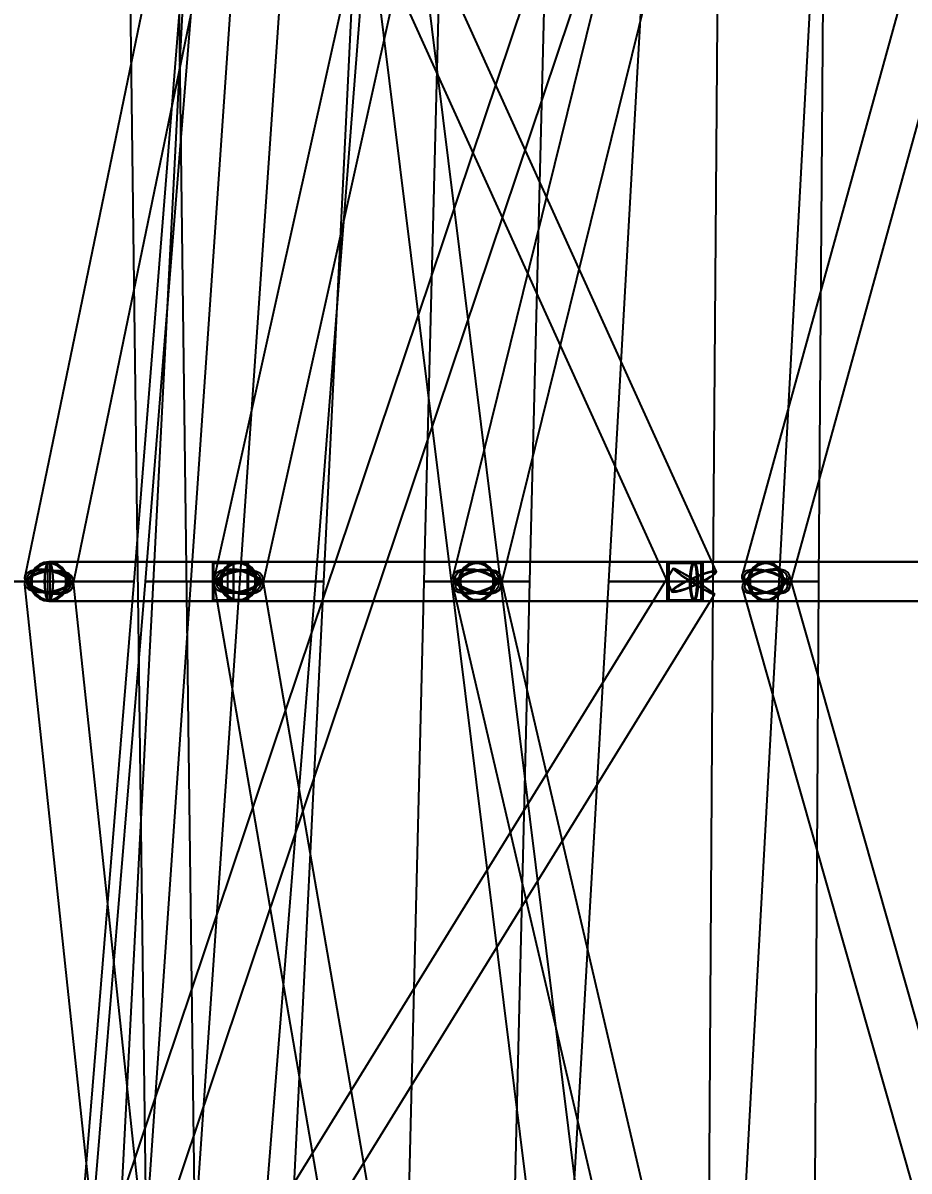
# Model space of a CAD drawing. Header units: millimetres. Extents: x -123812 to 252100, y -3000 to 639000.
# Drawn here: x -28749 to -19576, y 56400 to 68280 of the extents above; entities that cross this region are included whole.
import ezdxf

# ---------------------------------------------------------------- set-up
doc = ezdxf.new("R2010")
doc.units = ezdxf.units.MM
doc.layers.add('D-STR-DIM', color=7, linetype='Continuous', lineweight=13)
doc.layers.add('D-STR-STRC', color=7, linetype='Continuous', lineweight=25)
doc.styles.add('OpenSansCondensed-Light', font='OpenSansCondensed-Light.ttf')
doc.styles.add('TOWER_UNICODE', font='Arial Unicode.ttf')
doc.dimstyles.new('EZDXF', dxfattribs={"dimtxt": 0.25, "dimasz": 0.175, "dimexe": 0.375, "dimexo": 0.125, "dimgap": 0.1, "dimtad": 1, "dimlfac": 100, "dimzin": 12, "dimdsep": 46, "dimtxsty": 'OpenSansCondensed-Light', "dimblk": 'ARCHTICK', "dimcen": 2.5, "dimazin": 3, "dimtfac": 0.5, "dimtmove": 2, "dimatfit": 3})

# ---------------------------------------------------------------- blocks, each defined once
blk = doc.blocks.new('_ARCHTICK')
at = {"color": 0, "linetype": 'BYBLOCK', "const_width": 0.15}
blk.add_lwpolyline([(-0.5, -0.5), (0.5, 0.5)], dxfattribs=at)

msp = doc.modelspace()

# ---------------------------------------------------------------- linework, layer by layer
at = {"layer": 'D-STR-STRC'}
for points in [[(-27697.4, 74892.9), (-22032.1, 62392.9), (-22015.8, 62389.1), (-21985, 62392.9), (-21941.7, 62403.9), (-21889, 62421.6), (-21830.3, 62444.5), (-21769.8, 62471.3), (-21711.5, 62500), (-21659.4, 62528.7), (-21617, 62555.5), (-21587.3, 62578.4), (-21572.2, 62596.1), (-21572.9, 62607.1), (-27238.2, 75107.1)], [(-21355.6, 75081.2), (-29764, 50081.2), (-29761, 50078.4), (-29741.8, 50070.3), (-29707.9, 50057.4), (-29661.4, 50040.6), (-29605.5, 50021), (-29544.1, 50000), (-29481.3, 49979), (-29421.4, 49959.4), (-29368.6, 49942.6), (-29326.3, 49929.7), (-29297.5, 49921.6), (-29284.1, 49918.8), (-20875.8, 74918.8)], [(-26139.3, 75065.2), (-28724.9, 62565.2), (-28730.5, 62533.7), (-28719.1, 62500), (-28691.5, 62466.3), (-28649.5, 62434.8), (-28596, 62407.8), (-28534.7, 62387.1), (-28469.6, 62374.1), (-28405.4, 62369.7), (-28346.3, 62374.1), (-28296.3, 62387.1), (-28259, 62407.8), (-28236.7, 62434.8), (-25651.1, 74934.8)], [(-26148.6, 75016.4), (-27872.2, 50016.4), (-27863.6, 49999.2), (-27838.3, 49982.1), (-27798, 49966.3), (-27745.5, 49952.7), (-27684.4, 49942.4), (-27618.8, 49936), (-27553.2, 49933.9), (-27492.1, 49936.4), (-27439.6, 49943.1), (-27399.3, 49953.8), (-27374, 49967.6), (-27365.4, 49983.6), (-25641.8, 74983.6)], [(-27721.8, 74996.9), (-27402.4, 49996.9), (-27393.7, 49982.8), (-27368.4, 49969.8), (-27328, 49958.9), (-27275.4, 49950.8), (-27214.1, 49946.1), (-27148.4, 49945), (-27082.7, 49947.7), (-27021.4, 49953.9), (-26968.8, 49963.3), (-26928.5, 49975.2), (-26903.1, 49988.8), (-26894.4, 50003.1), (-27213.9, 75003.1)], [(-23978.6, 75065.7), (-26762.4, 62565.7), (-26766.7, 62534), (-26753.9, 62500), (-26725.2, 62466), (-26682.2, 62434.3), (-26628.1, 62407.1), (-26566.5, 62386.3), (-26501.5, 62373.2), (-26437.7, 62368.7), (-26379.3, 62373.2), (-26330.4, 62386.3), (-26294.2, 62407.1), (-26273.3, 62434.3), (-23489.5, 74934.3)], [(-25863.1, 74969.3), (-22758.9, 49969.3), (-22750.3, 49961.1), (-22725.1, 49955.5), (-22685.1, 49952.9), (-22632.9, 49953.6), (-22572.1, 49957.4), (-22506.8, 49964.1), (-22441.6, 49973.3), (-22380.8, 49984.3), (-22328.6, 49996.3), (-22288.5, 50008.6), (-22263.3, 50020.3), (-22254.7, 50030.7), (-25358.9, 75030.7)], [(-21208.9, 75065.7), (-24295, 62565.7), (-24296.7, 62534), (-24281.6, 62500), (-24250.7, 62466), (-24206.1, 62434.3), (-24150.8, 62407.2), (-24088.7, 62386.3), (-24023.9, 62373.2), (-23960.9, 62368.7), (-23903.9, 62373.2), (-23856.9, 62386.3), (-23823, 62407.2), (-23804.6, 62434.3), (-20718.5, 74934.3)], [(-17850.4, 75065), (-21304.3, 62565), (-21302.4, 62533.7), (-21283.9, 62500), (-21250.1, 62466.3), (-21203.2, 62435), (-21146.5, 62408), (-21083.8, 62387.4), (-21019.4, 62374.4), (-20957.7, 62369.9), (-20902.9, 62374.4), (-20858.7, 62387.4), (-20828.2, 62408), (-20813.4, 62435), (-17359.4, 74935)], [(-29310.2, 49865.7), (-21588.6, 62365.7), (-21587.6, 62370.3), (-21601.2, 62383.7), (-21628.5, 62405.1), (-21667.7, 62432.9), (-21716, 62465.2), (-21770.3, 62500), (-21826.7, 62534.8), (-21881.5, 62567.1), (-21930.9, 62594.9), (-21971.6, 62616.3), (-22000.7, 62629.7), (-22016.3, 62634.3), (-29737.9, 50134.3)], [(-26896.2, 50029.5), (-28228.6, 62529.5), (-28241.8, 62557), (-28271.2, 62580.5), (-28315, 62598.7), (-28370, 62610), (-28432.6, 62613.9), (-28498.5, 62610), (-28563.2, 62598.7), (-28622.2, 62580.5), (-28671.7, 62557), (-28708.1, 62529.5), (-28729, 62500), (-28733.1, 62470.5), (-27400.6, 49970.5)], [(-24106, 50031.2), (-26266.9, 62531.2), (-26273.7, 62560.3), (-26297.1, 62585.3), (-26335.6, 62604.5), (-26386.4, 62616.6), (-26446.3, 62620.7), (-26511, 62616.6), (-26576.2, 62604.5), (-26637.4, 62585.3), (-26690.5, 62560.3), (-26731.8, 62531.2), (-26758.5, 62500), (-26768.8, 62468.8), (-24607.9, 49968.8)], [(-20889.2, 50063), (-23804, 62563), (-23822.2, 62589.1), (-23855.9, 62609.2), (-23902.9, 62621.7), (-23959.8, 62626), (-24022.9, 62621.7), (-24087.8, 62609.2), (-24150.1, 62589.1), (-24205.6, 62563), (-24250.5, 62532.6), (-24281.7, 62500), (-24297.1, 62467.4), (-24295.6, 62437), (-21380.8, 49937)], [(-14754.4, 62703.2), (-21802.5, 62703.2), (-21811.4, 62696.3), (-21819.8, 62676), (-21827, 62643.7), (-21832.5, 62601.6), (-21835.9, 62552.6), (-21837.1, 62500), (-21835.9, 62447.4), (-21832.5, 62398.4), (-21827, 62356.3), (-21819.8, 62324), (-21811.4, 62303.7), (-21802.5, 62296.8), (-14754.4, 62296.8)], [(-17251.9, 50065), (-20813.5, 62565), (-20827.3, 62591.9), (-20856.9, 62612.6), (-20900.3, 62625.6), (-20954.5, 62630), (-21015.8, 62625.6), (-21080, 62612.6), (-21142.8, 62591.9), (-21199.9, 62565), (-21247.3, 62533.6), (-21281.9, 62500), (-21301.3, 62466.4), (-21304.2, 62435), (-17742.6, 49935)], [(-17562.8, 62703.2), (-21058.9, 62703.2), (-21105.3, 62696.3), (-21148.6, 62676), (-21185.7, 62643.7), (-21214.2, 62601.6), (-21232.2, 62552.6), (-21238.3, 62500), (-21232.2, 62447.4), (-21214.2, 62398.4), (-21185.7, 62356.3), (-21148.6, 62324), (-21105.3, 62303.7), (-21058.9, 62296.8), (-17562.8, 62296.8)]]:
    msp.add_lwpolyline(points, dxfattribs=at)
for points in [[(-29364.3, 62500), (-27597.3, 62500), (-26600.9, 75000), (-28334.8, 75000)], [(-27483.3, 62500), (-25716.3, 62500), (-24744, 75000), (-26478, 75000)], [(-27401.3, 62500), (-25634.4, 62500), (-25028.2, 75000), (-26762.2, 75000)], [(-24598.6, 62500), (-23501, 62500), (-23186.4, 75000), (-24281.7, 75000)], [(-22686, 62500), (-20919, 62500), (-20248.7, 75000), (-21982.7, 75000)], [(-21607.7, 62500), (-20510, 62500), (-20416.1, 75000), (-21511.4, 75000)], [(-28729, 62500), (-28733.1, 62470.5), (-28719.9, 62443), (-28690.4, 62419.5), (-28646.7, 62401.3), (-28591.6, 62390), (-28529.1, 62386.1), (-28463.2, 62390), (-28398.5, 62401.3), (-28339.4, 62419.5), (-28290, 62443), (-28253.6, 62470.5), (-28232.6, 62500), (-28228.6, 62529.5), (-28241.8, 62557), (-28271.2, 62580.5), (-28315, 62598.7), (-28370, 62610), (-28432.6, 62613.9), (-28498.5, 62610), (-28563.2, 62598.7), (-28622.2, 62580.5), (-28671.7, 62557), (-28708.1, 62529.5)], [(-28242.5, 62500), (-28231.1, 62466.3), (-28236.7, 62434.8), (-28259, 62407.8), (-28296.3, 62387.1), (-28346.3, 62374.1), (-28405.4, 62369.7), (-28469.6, 62374.1), (-28534.7, 62387.1), (-28596, 62407.8), (-28649.5, 62434.8), (-28691.5, 62466.3), (-28719.1, 62500), (-28730.5, 62533.7), (-28724.9, 62565.2), (-28702.7, 62592.2), (-28665.3, 62612.9), (-28615.4, 62625.9), (-28556.3, 62630.3), (-28492, 62625.9), (-28427, 62612.9), (-28365.6, 62592.2), (-28312.2, 62565.2), (-28270.2, 62533.7)], [(-28266, 62500), (-28255.7, 62469.6), (-28260.8, 62441.2), (-28280.8, 62416.9), (-28314.5, 62398.2), (-28359.5, 62386.5), (-28412.8, 62382.5), (-28470.7, 62386.5), (-28529.4, 62398.2), (-28584.7, 62416.9), (-28632.9, 62441.2), (-28670.8, 62469.6), (-28695.7, 62500), (-28706, 62530.4), (-28700.9, 62558.8), (-28680.8, 62583.1), (-28647.1, 62601.8), (-28602.1, 62613.5), (-28548.8, 62617.5), (-28490.9, 62613.5), (-28432.3, 62601.8), (-28377, 62583.1), (-28328.8, 62558.8), (-28290.9, 62530.4)], [(-28675.5, 62500), (-28668.9, 62447.4), (-28649.5, 62398.4), (-28618.5, 62356.3), (-28578.2, 62324), (-28531.2, 62303.7), (-28480.8, 62296.8), (-26517.8, 62296.8), (-26467.4, 62303.7), (-26420.5, 62324), (-26380.2, 62356.3), (-26349.2, 62398.4), (-26329.8, 62447.4), (-26323.1, 62500), (-26329.8, 62552.6), (-26349.2, 62601.6), (-26380.2, 62643.7), (-26420.5, 62676), (-26467.4, 62696.3), (-26517.8, 62703.2), (-28480.8, 62703.2), (-28531.2, 62696.3), (-28578.2, 62676), (-28618.5, 62643.7), (-28649.5, 62601.6), (-28668.9, 62552.6)], [(-28675.5, 62500), (-28668.9, 62447.4), (-28649.5, 62398.4), (-28618.5, 62356.3), (-28578.2, 62324), (-28531.2, 62303.7), (-28480.8, 62296.8), (-28430.4, 62303.7), (-28383.5, 62324), (-28343.1, 62356.3), (-28312.2, 62398.4), (-28292.7, 62447.4), (-28286.1, 62500), (-28292.7, 62552.6), (-28312.2, 62601.6), (-28343.1, 62643.7), (-28383.5, 62676), (-28430.4, 62696.3), (-28480.8, 62703.2), (-28531.2, 62696.3), (-28578.2, 62676), (-28618.5, 62643.7), (-28649.5, 62601.6), (-28668.9, 62552.6)], [(-28660.2, 62500), (-28654.1, 62451.5), (-28636.2, 62406.4), (-28607.7, 62367.6), (-28570.5, 62337.9), (-28527.3, 62319.2), (-28480.8, 62312.8), (-28434.4, 62319.2), (-28391.1, 62337.9), (-28354, 62367.6), (-28325.5, 62406.4), (-28307.6, 62451.5), (-28301.4, 62500), (-28307.6, 62548.5), (-28325.5, 62593.6), (-28354, 62632.4), (-28391.1, 62662.1), (-28434.4, 62680.8), (-28480.8, 62687.2), (-28527.3, 62680.8), (-28570.5, 62662.1), (-28607.7, 62632.4), (-28636.2, 62593.6), (-28654.1, 62548.5)], [(-28527.9, 62500), (-28526.3, 62447.4), (-28521.6, 62398.4), (-28514.1, 62356.3), (-28504.3, 62324), (-28493, 62303.7), (-28480.8, 62296.8), (-21802.5, 62296.8), (-21790.3, 62303.7), (-21779, 62324), (-21769.2, 62356.3), (-21761.7, 62398.4), (-21757, 62447.4), (-21755.4, 62500), (-21757, 62552.6), (-21761.7, 62601.6), (-21769.2, 62643.7), (-21779, 62676), (-21790.3, 62696.3), (-21802.5, 62703.2), (-28480.8, 62703.2), (-28493, 62696.3), (-28504.3, 62676), (-28514.1, 62643.7), (-28521.6, 62601.6), (-28526.3, 62552.6)], [(-28527.9, 62500), (-28526.3, 62447.4), (-28521.6, 62398.4), (-28514.1, 62356.3), (-28504.3, 62324), (-28493, 62303.7), (-28480.8, 62296.8), (-28468.7, 62303.7), (-28457.3, 62324), (-28447.6, 62356.3), (-28440.1, 62398.4), (-28435.4, 62447.4), (-28433.8, 62500), (-28435.4, 62552.6), (-28440.1, 62601.6), (-28447.6, 62643.7), (-28457.3, 62676), (-28468.7, 62696.3), (-28480.8, 62703.2), (-28493, 62696.3), (-28504.3, 62676), (-28514.1, 62643.7), (-28521.6, 62601.6), (-28526.3, 62552.6)], [(-28524.2, 62500), (-28522.7, 62451.5), (-28518.4, 62406.4), (-28511.5, 62367.6), (-28502.5, 62337.9), (-28492, 62319.2), (-28480.8, 62312.8), (-28469.6, 62319.2), (-28459.2, 62337.9), (-28450.2, 62367.6), (-28443.3, 62406.4), (-28439, 62451.5), (-28437.5, 62500), (-28439, 62548.5), (-28443.3, 62593.6), (-28450.2, 62632.4), (-28459.2, 62662.1), (-28469.6, 62680.8), (-28480.8, 62687.2), (-28492, 62680.8), (-28502.5, 62662.1), (-28511.5, 62632.4), (-28518.4, 62593.6), (-28522.7, 62548.5)], [(-28495.2, 62300), (-13418.8, 62300), (-13418.8, 62700), (-28495.2, 62700)], [(-28466.4, 62700), (-28495.2, 62700), (-28495.2, 62300), (-28466.4, 62300)], [(-28467.3, 62688), (-28494.3, 62688), (-28494.3, 62312), (-28467.3, 62312)], [(-26787, 62300), (-21709, 62300), (-21709, 62700), (-26787, 62700)], [(-26412.6, 62700), (-26787, 62700), (-26787, 62300), (-26412.6, 62300)], [(-26423.9, 62688), (-26775.7, 62688), (-26775.7, 62312), (-26423.9, 62312)], [(-26758.5, 62500), (-26768.8, 62468.8), (-26762, 62439.7), (-26738.6, 62414.7), (-26700.1, 62395.5), (-26649.3, 62383.4), (-26589.4, 62379.3), (-26524.7, 62383.4), (-26459.5, 62395.5), (-26398.3, 62414.7), (-26345.2, 62439.7), (-26303.9, 62468.8), (-26277.2, 62500), (-26266.9, 62531.2), (-26273.7, 62560.3), (-26297.1, 62585.3), (-26335.6, 62604.5), (-26386.4, 62616.6), (-26446.3, 62620.7), (-26511, 62616.6), (-26576.2, 62604.5), (-26637.4, 62585.3), (-26690.5, 62560.3), (-26731.8, 62531.2)], [(-26281.7, 62500), (-26269, 62466), (-26273.3, 62434.3), (-26294.2, 62407.1), (-26330.4, 62386.3), (-26379.3, 62373.2), (-26437.7, 62368.7), (-26501.5, 62373.2), (-26566.5, 62386.3), (-26628.1, 62407.1), (-26682.2, 62434.3), (-26725.2, 62466), (-26753.9, 62500), (-26766.7, 62534), (-26762.4, 62565.7), (-26741.5, 62592.9), (-26705.3, 62613.7), (-26656.4, 62626.8), (-26598, 62631.3), (-26534.2, 62626.8), (-26469.2, 62613.7), (-26407.6, 62592.9), (-26353.5, 62565.7), (-26310.5, 62534)], [(-26734.8, 62500), (-26744.1, 62471.8), (-26738, 62445.6), (-26716.9, 62423.1), (-26682.2, 62405.8), (-26636.3, 62394.9), (-26582.4, 62391.2), (-26524, 62394.9), (-26465.3, 62405.8), (-26410.1, 62423.1), (-26362.2, 62445.6), (-26325, 62471.8), (-26300.9, 62500), (-26291.6, 62528.2), (-26297.7, 62554.4), (-26318.8, 62576.9), (-26353.5, 62594.2), (-26399.4, 62605.1), (-26453.3, 62608.8), (-26511.7, 62605.1), (-26570.4, 62594.2), (-26625.6, 62576.9), (-26673.5, 62554.4), (-26710.7, 62528.2)], [(-26305, 62500), (-26293.5, 62469.4), (-26297.4, 62440.8), (-26316.2, 62416.3), (-26348.8, 62397.5), (-26392.9, 62385.6), (-26445.6, 62381.6), (-26503.1, 62385.6), (-26561.7, 62397.5), (-26617.3, 62416.3), (-26666.1, 62440.8), (-26704.8, 62469.4), (-26730.7, 62500), (-26742.2, 62530.6), (-26738.3, 62559.2), (-26719.5, 62583.7), (-26686.9, 62602.5), (-26642.8, 62614.4), (-26590.1, 62618.4), (-26532.6, 62614.4), (-26474, 62602.5), (-26418.4, 62583.7), (-26369.6, 62559.2), (-26330.9, 62530.6)], [(-26712.6, 62500), (-26705.9, 62447.4), (-26686.5, 62398.4), (-26655.5, 62356.3), (-26615.2, 62324), (-26568.2, 62303.7), (-26517.8, 62296.8), (-26467.4, 62303.7), (-26420.5, 62324), (-26380.2, 62356.3), (-26349.2, 62398.4), (-26329.8, 62447.4), (-26323.1, 62500), (-26329.8, 62552.6), (-26349.2, 62601.6), (-26380.2, 62643.7), (-26420.5, 62676), (-26467.4, 62696.3), (-26517.8, 62703.2), (-26568.2, 62696.3), (-26615.2, 62676), (-26655.5, 62643.7), (-26686.5, 62601.6), (-26705.9, 62552.6)], [(-26708.6, 62500), (-26702.1, 62447.4), (-26683, 62398.4), (-26652.7, 62356.3), (-26613.2, 62324), (-26567.2, 62303.7), (-26517.8, 62296.8), (-24049.8, 62296.8), (-24000.4, 62303.7), (-23954.4, 62324), (-23914.9, 62356.3), (-23884.6, 62398.4), (-23865.6, 62447.4), (-23859.1, 62500), (-23865.6, 62552.6), (-23884.6, 62601.6), (-23914.9, 62643.7), (-23954.4, 62676), (-24000.4, 62696.3), (-24049.8, 62703.2), (-26517.8, 62703.2), (-26567.2, 62696.3), (-26613.2, 62676), (-26652.7, 62643.7), (-26683, 62601.6), (-26702.1, 62552.6)], [(-26708.6, 62500), (-26702.1, 62447.4), (-26683, 62398.4), (-26652.7, 62356.3), (-26613.2, 62324), (-26567.2, 62303.7), (-26517.8, 62296.8), (-26468.5, 62303.7), (-26422.5, 62324), (-26383, 62356.3), (-26352.7, 62398.4), (-26333.6, 62447.4), (-26327.1, 62500), (-26333.6, 62552.6), (-26352.7, 62601.6), (-26383, 62643.7), (-26422.5, 62676), (-26468.5, 62696.3), (-26517.8, 62703.2), (-26567.2, 62696.3), (-26613.2, 62676), (-26652.7, 62643.7), (-26683, 62601.6), (-26702.1, 62552.6)], [(-26697.2, 62500), (-26691.1, 62451.5), (-26673.2, 62406.4), (-26644.7, 62367.6), (-26607.5, 62337.9), (-26564.3, 62319.2), (-26517.8, 62312.8), (-26471.4, 62319.2), (-26428.2, 62337.9), (-26391, 62367.6), (-26362.5, 62406.4), (-26344.6, 62451.5), (-26338.5, 62500), (-26344.6, 62548.5), (-26362.5, 62593.6), (-26391, 62632.4), (-26428.2, 62662.1), (-26471.4, 62680.8), (-26517.8, 62687.2), (-26564.3, 62680.8), (-26607.5, 62662.1), (-26644.7, 62632.4), (-26673.2, 62593.6), (-26691.1, 62548.5)], [(-26693.5, 62500), (-26687.6, 62451.5), (-26670, 62406.4), (-26642.1, 62367.6), (-26605.7, 62337.9), (-26563.3, 62319.2), (-26517.8, 62312.8), (-26472.4, 62319.2), (-26430, 62337.9), (-26393.6, 62367.6), (-26365.7, 62406.4), (-26348.1, 62451.5), (-26342.1, 62500), (-26348.1, 62548.5), (-26365.7, 62593.6), (-26393.6, 62632.4), (-26430, 62662.1), (-26472.4, 62680.8), (-26517.8, 62687.2), (-26563.3, 62680.8), (-26605.7, 62662.1), (-26642.1, 62632.4), (-26670, 62593.6), (-26687.6, 62548.5)], [(-26632.3, 62300), (-13400.6, 62300), (-13400.6, 62700), (-26632.3, 62700)], [(-26567.3, 62700), (-26632.3, 62700), (-26632.3, 62300), (-26567.3, 62300)], [(-26569.2, 62688), (-26630.4, 62688), (-26630.4, 62312), (-26569.2, 62312)], [(-24281.7, 62500), (-24297.1, 62467.4), (-24295.6, 62437), (-24277.4, 62410.9), (-24243.7, 62390.8), (-24196.7, 62378.3), (-24139.8, 62374), (-24076.7, 62378.3), (-24011.8, 62390.8), (-23949.4, 62410.9), (-23893.9, 62437), (-23849.1, 62467.4), (-23817.9, 62500), (-23802.5, 62532.6), (-23804, 62563), (-23822.2, 62589.1), (-23855.9, 62609.2), (-23902.9, 62621.7), (-23959.8, 62626), (-24022.9, 62621.7), (-24087.8, 62609.2), (-24150.1, 62589.1), (-24205.6, 62563), (-24250.5, 62532.6)], [(-23818, 62500), (-23802.9, 62466), (-23804.6, 62434.3), (-23823, 62407.2), (-23856.9, 62386.3), (-23903.9, 62373.2), (-23960.9, 62368.7), (-24023.9, 62373.2), (-24088.7, 62386.3), (-24150.8, 62407.2), (-24206.1, 62434.3), (-24250.7, 62466), (-24281.6, 62500), (-24296.7, 62534), (-24295, 62565.7), (-24276.6, 62592.8), (-24242.7, 62613.7), (-24195.6, 62626.8), (-24138.7, 62631.3), (-24075.7, 62626.8), (-24010.9, 62613.7), (-23948.7, 62592.8), (-23893.5, 62565.7), (-23848.9, 62534)], [(-24258.9, 62500), (-24272.7, 62470.6), (-24271.4, 62443.2), (-24255, 62419.6), (-24224.6, 62401.6), (-24182.3, 62390.2), (-24130.9, 62386.4), (-24074, 62390.2), (-24015.5, 62401.6), (-23959.3, 62419.6), (-23909.3, 62443.2), (-23868.8, 62470.6), (-23840.7, 62500), (-23826.8, 62529.4), (-23828.2, 62556.8), (-23844.6, 62580.4), (-23875, 62598.4), (-23917.3, 62609.8), (-23968.7, 62613.6), (-24025.6, 62609.8), (-24084.1, 62598.4), (-24140.3, 62580.4), (-24190.3, 62556.8), (-24230.7, 62529.4)], [(-23840.8, 62500), (-23827.2, 62469.4), (-23828.7, 62440.8), (-23845.3, 62416.3), (-23875.9, 62397.5), (-23918.3, 62385.7), (-23969.7, 62381.6), (-24026.5, 62385.7), (-24084.9, 62397.5), (-24140.9, 62416.3), (-24190.7, 62440.8), (-24230.9, 62469.4), (-24258.8, 62500), (-24272.4, 62530.6), (-24270.9, 62559.2), (-24254.2, 62583.7), (-24223.7, 62602.5), (-24181.3, 62614.3), (-24129.9, 62618.4), (-24073.1, 62614.3), (-24014.7, 62602.5), (-23958.7, 62583.7), (-23908.9, 62559.2), (-23868.7, 62530.6)], [(-24240.5, 62500), (-24234, 62447.4), (-24215, 62398.4), (-24184.7, 62356.3), (-24145.2, 62324), (-24099.2, 62303.7), (-24049.8, 62296.8), (-24000.4, 62303.7), (-23954.4, 62324), (-23914.9, 62356.3), (-23884.6, 62398.4), (-23865.6, 62447.4), (-23859.1, 62500), (-23865.6, 62552.6), (-23884.6, 62601.6), (-23914.9, 62643.7), (-23954.4, 62676), (-24000.4, 62696.3), (-24049.8, 62703.2), (-24099.2, 62696.3), (-24145.2, 62676), (-24184.7, 62643.7), (-24215, 62601.6), (-24234, 62552.6)], [(-24235.4, 62500), (-24229.1, 62447.4), (-24210.5, 62398.4), (-24181, 62356.3), (-24142.6, 62324), (-24097.8, 62303.7), (-24049.8, 62296.8), (-21058.9, 62296.8), (-21010.8, 62303.7), (-20966, 62324), (-20927.6, 62356.3), (-20898.1, 62398.4), (-20879.6, 62447.4), (-20873.2, 62500), (-20879.6, 62552.6), (-20898.1, 62601.6), (-20927.6, 62643.7), (-20966, 62676), (-21010.8, 62696.3), (-21058.9, 62703.2), (-24049.8, 62703.2), (-24097.8, 62696.3), (-24142.6, 62676), (-24181, 62643.7), (-24210.5, 62601.6), (-24229.1, 62552.6)], [(-24235.4, 62500), (-24229.1, 62447.4), (-24210.5, 62398.4), (-24181, 62356.3), (-24142.6, 62324), (-24097.8, 62303.7), (-24049.8, 62296.8), (-24001.8, 62303.7), (-23957, 62324), (-23918.5, 62356.3), (-23889, 62398.4), (-23870.5, 62447.4), (-23864.2, 62500), (-23870.5, 62552.6), (-23889, 62601.6), (-23918.5, 62643.7), (-23957, 62676), (-24001.8, 62696.3), (-24049.8, 62703.2), (-24097.8, 62696.3), (-24142.6, 62676), (-24181, 62643.7), (-24210.5, 62601.6), (-24229.1, 62552.6)], [(-24225.5, 62500), (-24219.5, 62451.5), (-24202, 62406.4), (-24174, 62367.6), (-24137.6, 62337.9), (-24095.3, 62319.2), (-24049.8, 62312.8), (-24004.3, 62319.2), (-23961.9, 62337.9), (-23925.6, 62367.6), (-23897.6, 62406.4), (-23880.1, 62451.5), (-23874.1, 62500), (-23880.1, 62548.5), (-23897.6, 62593.6), (-23925.6, 62632.4), (-23961.9, 62662.1), (-24004.3, 62680.8), (-24049.8, 62687.2), (-24095.3, 62680.8), (-24137.6, 62662.1), (-24174, 62632.4), (-24202, 62593.6), (-24219.5, 62548.5)], [(-24220.8, 62500), (-24215, 62451.5), (-24197.9, 62406.4), (-24170.7, 62367.6), (-24135.3, 62337.9), (-24094, 62319.2), (-24049.8, 62312.8), (-24005.5, 62319.2), (-23964.3, 62337.9), (-23928.9, 62367.6), (-23901.7, 62406.4), (-23884.6, 62451.5), (-23878.8, 62500), (-23884.6, 62548.5), (-23901.7, 62593.6), (-23928.9, 62632.4), (-23964.3, 62662.1), (-24005.5, 62680.8), (-24049.8, 62687.2), (-24094, 62680.8), (-24135.3, 62662.1), (-24170.7, 62632.4), (-24197.9, 62593.6), (-24215, 62548.5)], [(-21709, 62700), (-22083.3, 62700), (-22083.3, 62300), (-21709, 62300)], [(-22073.5, 62300), (-15504.4, 62300), (-15504.4, 62700), (-22073.5, 62700)], [(-21718.8, 62700), (-22073.5, 62700), (-22073.5, 62300), (-21718.8, 62300)], [(-21720.2, 62688), (-22072.1, 62688), (-22072.1, 62312), (-21720.2, 62312)], [(-21729.5, 62688), (-22062.9, 62688), (-22062.9, 62312), (-21729.5, 62312)], [(-21711.5, 62500), (-21769.8, 62471.3), (-21830.3, 62444.5), (-21889, 62421.6), (-21941.7, 62403.9), (-21985, 62392.9), (-22015.8, 62389.1), (-22032.1, 62392.9), (-22032.7, 62403.9), (-22017.7, 62421.6), (-21988, 62444.5), (-21945.6, 62471.3), (-21893.5, 62500), (-21835.2, 62528.7), (-21774.6, 62555.5), (-21716, 62578.4), (-21663.2, 62596.1), (-21620, 62607.1), (-21589.1, 62610.9), (-21572.9, 62607.1), (-21572.2, 62596.1), (-21587.3, 62578.4), (-21617, 62555.5), (-21659.4, 62528.7)], [(-21834.7, 62500), (-21778.2, 62465.2), (-21723.4, 62432.9), (-21674, 62405.1), (-21633.4, 62383.7), (-21604.2, 62370.3), (-21588.6, 62365.7), (-21587.6, 62370.3), (-21601.2, 62383.7), (-21628.5, 62405.1), (-21667.7, 62432.9), (-21716, 62465.2), (-21770.3, 62500), (-21826.7, 62534.8), (-21881.5, 62567.1), (-21930.9, 62594.9), (-21971.6, 62616.3), (-22000.7, 62629.7), (-22016.3, 62634.3), (-22017.4, 62629.7), (-22003.8, 62616.3), (-21976.5, 62594.9), (-21937.3, 62567.1), (-21888.9, 62534.8)], [(-21831.5, 62500), (-21780.6, 62468.7), (-21731.2, 62439.5), (-21686.7, 62414.4), (-21650, 62395.2), (-21623.7, 62383.1), (-21609.7, 62378.9), (-21608.7, 62383.1), (-21621, 62395.2), (-21645.6, 62414.4), (-21680.9, 62439.5), (-21724.5, 62468.7), (-21773.4, 62500), (-21824.3, 62531.3), (-21873.7, 62560.5), (-21918.3, 62585.6), (-21955, 62604.8), (-21981.2, 62616.9), (-21995.3, 62621.1), (-21996.2, 62616.9), (-21984, 62604.8), (-21959.3, 62585.6), (-21924, 62560.5), (-21880.4, 62531.3)], [(-21849.5, 62500), (-21847.9, 62447.4), (-21843.2, 62398.4), (-21835.7, 62356.3), (-21826, 62324), (-21814.7, 62303.7), (-21802.5, 62296.8), (-21790.3, 62303.7), (-21779, 62324), (-21769.2, 62356.3), (-21761.7, 62398.4), (-21757, 62447.4), (-21755.4, 62500), (-21757, 62552.6), (-21761.7, 62601.6), (-21769.2, 62643.7), (-21779, 62676), (-21790.3, 62696.3), (-21802.5, 62703.2), (-21814.7, 62696.3), (-21826, 62676), (-21835.7, 62643.7), (-21843.2, 62601.6), (-21847.9, 62552.6)], [(-21845.8, 62500), (-21844.3, 62451.5), (-21840, 62406.4), (-21833.1, 62367.6), (-21824.1, 62337.9), (-21813.7, 62319.2), (-21802.5, 62312.8), (-21791.3, 62319.2), (-21780.8, 62337.9), (-21771.8, 62367.6), (-21765, 62406.4), (-21760.6, 62451.5), (-21759.1, 62500), (-21760.6, 62548.5), (-21765, 62593.6), (-21771.8, 62632.4), (-21780.8, 62662.1), (-21791.3, 62680.8), (-21802.5, 62687.2), (-21813.7, 62680.8), (-21824.1, 62662.1), (-21833.1, 62632.4), (-21840, 62593.6), (-21844.3, 62548.5)], [(-21837.1, 62500), (-21835.9, 62447.4), (-21832.5, 62398.4), (-21827, 62356.3), (-21819.8, 62324), (-21811.4, 62303.7), (-21802.5, 62296.8), (-21793.5, 62303.7), (-21785.2, 62324), (-21778, 62356.3), (-21772.5, 62398.4), (-21769, 62447.4), (-21767.8, 62500), (-21769, 62552.6), (-21772.5, 62601.6), (-21778, 62643.7), (-21785.2, 62676), (-21793.5, 62696.3), (-21802.5, 62703.2), (-21811.4, 62696.3), (-21819.8, 62676), (-21827, 62643.7), (-21832.5, 62601.6), (-21835.9, 62552.6)], [(-21834.4, 62500), (-21833.3, 62451.5), (-21830.1, 62406.4), (-21825, 62367.6), (-21818.4, 62337.9), (-21810.7, 62319.2), (-21802.5, 62312.8), (-21794.2, 62319.2), (-21786.5, 62337.9), (-21779.9, 62367.6), (-21774.8, 62406.4), (-21771.7, 62451.5), (-21770.6, 62500), (-21771.7, 62548.5), (-21774.8, 62593.6), (-21779.9, 62632.4), (-21786.5, 62662.1), (-21794.2, 62680.8), (-21802.5, 62687.2), (-21810.7, 62680.8), (-21818.4, 62662.1), (-21825, 62632.4), (-21830.1, 62593.6), (-21833.3, 62548.5)], [(-20833.8, 62500), (-20815.3, 62466.3), (-20813.4, 62435), (-20828.2, 62408), (-20858.7, 62387.4), (-20902.9, 62374.4), (-20957.7, 62369.9), (-21019.4, 62374.4), (-21083.8, 62387.4), (-21146.5, 62408), (-21203.2, 62435), (-21250.1, 62466.3), (-21283.9, 62500), (-21302.4, 62533.7), (-21304.3, 62565), (-21289.5, 62592), (-21259, 62612.6), (-21214.8, 62625.6), (-21160, 62630.1), (-21098.3, 62625.6), (-21033.9, 62612.6), (-20971.2, 62592), (-20914.5, 62565), (-20867.6, 62533.7)], [(-21281.9, 62500), (-21301.3, 62466.4), (-21304.2, 62435), (-21290.4, 62408.1), (-21260.8, 62387.4), (-21217.4, 62374.4), (-21163.2, 62370), (-21101.9, 62374.4), (-21037.7, 62387.4), (-20974.9, 62408.1), (-20917.8, 62435), (-20870.4, 62466.4), (-20835.8, 62500), (-20816.4, 62533.6), (-20813.5, 62565), (-20827.3, 62591.9), (-20856.9, 62612.6), (-20900.3, 62625.6), (-20954.5, 62630), (-21015.8, 62625.6), (-21080, 62612.6), (-21142.8, 62591.9), (-21199.9, 62565), (-21247.3, 62533.6)], [(-20855.9, 62500), (-20839.3, 62469.7), (-20837.5, 62441.4), (-20850.9, 62417.1), (-20878.4, 62398.5), (-20918.3, 62386.7), (-20967.7, 62382.7), (-21023.3, 62386.7), (-21081.3, 62398.5), (-21137.9, 62417.1), (-21189, 62441.4), (-21231.3, 62469.7), (-21261.8, 62500), (-21278.4, 62530.3), (-21280.2, 62558.6), (-21266.8, 62582.9), (-21239.3, 62601.5), (-21199.4, 62613.3), (-21150, 62617.3), (-21094.4, 62613.3), (-21036.4, 62601.5), (-20979.8, 62582.9), (-20928.7, 62558.6), (-20886.5, 62530.3)], [(-21260, 62500), (-21277.5, 62469.7), (-21280.1, 62441.4), (-21267.6, 62417.1), (-21240.9, 62398.5), (-21201.8, 62386.8), (-21152.9, 62382.8), (-21097.7, 62386.8), (-21039.8, 62398.5), (-20983.2, 62417.1), (-20931.7, 62441.4), (-20888.9, 62469.7), (-20857.7, 62500), (-20840.2, 62530.3), (-20837.6, 62558.6), (-20850.1, 62582.9), (-20876.8, 62601.5), (-20915.9, 62613.2), (-20964.8, 62617.2), (-21020, 62613.2), (-21077.9, 62601.5), (-21134.5, 62582.9), (-21186, 62558.6), (-21228.8, 62530.3)], [(-21244.5, 62500), (-21238.1, 62447.4), (-21219.6, 62398.4), (-21190.1, 62356.3), (-21151.7, 62324), (-21106.9, 62303.7), (-21058.9, 62296.8), (-21010.8, 62303.7), (-20966, 62324), (-20927.6, 62356.3), (-20898.1, 62398.4), (-20879.6, 62447.4), (-20873.2, 62500), (-20879.6, 62552.6), (-20898.1, 62601.6), (-20927.6, 62643.7), (-20966, 62676), (-21010.8, 62696.3), (-21058.9, 62703.2), (-21106.9, 62696.3), (-21151.7, 62676), (-21190.1, 62643.7), (-21219.6, 62601.6), (-21238.1, 62552.6)], [(-21238.3, 62500), (-21232.2, 62447.4), (-21214.2, 62398.4), (-21185.7, 62356.3), (-21148.6, 62324), (-21105.3, 62303.7), (-21058.9, 62296.8), (-21012.4, 62303.7), (-20969.1, 62324), (-20932, 62356.3), (-20903.5, 62398.4), (-20885.5, 62447.4), (-20879.4, 62500), (-20885.5, 62552.6), (-20903.5, 62601.6), (-20932, 62643.7), (-20969.1, 62676), (-21012.4, 62696.3), (-21058.9, 62703.2), (-21105.3, 62696.3), (-21148.6, 62676), (-21185.7, 62643.7), (-21214.2, 62601.6), (-21232.2, 62552.6)], [(-21229.8, 62500), (-21224, 62451.5), (-21206.9, 62406.4), (-21179.8, 62367.6), (-21144.3, 62337.9), (-21103.1, 62319.2), (-21058.9, 62312.8), (-21014.6, 62319.2), (-20973.4, 62337.9), (-20937.9, 62367.6), (-20910.8, 62406.4), (-20893.7, 62451.5), (-20887.9, 62500), (-20893.7, 62548.5), (-20910.8, 62593.6), (-20937.9, 62632.4), (-20973.4, 62662.1), (-21014.6, 62680.8), (-21058.9, 62687.2), (-21103.1, 62680.8), (-21144.3, 62662.1), (-21179.8, 62632.4), (-21206.9, 62593.6), (-21224, 62548.5)], [(-21224.2, 62500), (-21218.5, 62451.5), (-21202, 62406.4), (-21175.7, 62367.6), (-21141.5, 62337.9), (-21101.6, 62319.2), (-21058.9, 62312.8), (-21016.1, 62319.2), (-20976.2, 62337.9), (-20942, 62367.6), (-20915.7, 62406.4), (-20899.2, 62451.5), (-20893.5, 62500), (-20899.2, 62548.5), (-20915.7, 62593.6), (-20942, 62632.4), (-20976.2, 62662.1), (-21016.1, 62680.8), (-21058.9, 62687.2), (-21101.6, 62680.8), (-21141.5, 62662.1), (-21175.7, 62632.4), (-21202, 62593.6), (-21218.5, 62548.5)], [(-30424.1, 50000), (-28624.1, 50000), (-27597.3, 62500), (-29364.3, 62500)], [(-27597.3, 62500), (-27627.4, 62500), (-27715.7, 62500), (-27856.1, 62500), (-28039.1, 62500), (-28252.2, 62500), (-28480.8, 62500), (-28709.5, 62500), (-28922.6, 62500), (-29105.5, 62500), (-29246, 62500), (-29334.2, 62500), (-29364.3, 62500), (-29334.2, 62500), (-29246, 62500), (-29105.5, 62500), (-28922.6, 62500), (-28709.5, 62500), (-28480.8, 62500), (-28252.2, 62500), (-28039.1, 62500), (-27856.1, 62500), (-27715.7, 62500), (-27627.4, 62500)], [(-28704.6, 62500), (-28708.2, 62473.4), (-28696.4, 62448.6), (-28669.8, 62427.4), (-28630.4, 62411.1), (-28580.7, 62400.8), (-28524.3, 62397.3), (-28464.9, 62400.8), (-28406.6, 62411.1), (-28353.3, 62427.4), (-28308.8, 62448.6), (-28275.9, 62473.4), (-28257.1, 62500), (-28253.4, 62526.6), (-28265.3, 62551.4), (-28291.8, 62572.6), (-28331.3, 62588.9), (-28380.9, 62599.2), (-28437.3, 62602.7), (-28496.7, 62599.2), (-28555.1, 62588.9), (-28608.3, 62572.6), (-28652.9, 62551.4), (-28685.7, 62526.6)], [(-28518.8, 50000), (-26718.8, 50000), (-25716.3, 62500), (-27483.3, 62500)], [(-28048.4, 50000), (-26248.4, 50000), (-25634.4, 62500), (-27401.3, 62500)], [(-25716.3, 62500), (-25746.4, 62500), (-25834.7, 62500), (-25975.1, 62500), (-26158, 62500), (-26371.1, 62500), (-26599.8, 62500), (-26828.5, 62500), (-27041.5, 62500), (-27224.5, 62500), (-27364.9, 62500), (-27453.2, 62500), (-27483.3, 62500), (-27453.2, 62500), (-27364.9, 62500), (-27224.5, 62500), (-27041.5, 62500), (-26828.5, 62500), (-26599.8, 62500), (-26371.1, 62500), (-26158, 62500), (-25975.1, 62500), (-25834.7, 62500), (-25746.4, 62500)], [(-25634.4, 62500), (-25664.5, 62500), (-25752.7, 62500), (-25893.1, 62500), (-26076.1, 62500), (-26289.2, 62500), (-26517.8, 62500), (-26746.5, 62500), (-26959.6, 62500), (-27142.6, 62500), (-27283, 62500), (-27371.2, 62500), (-27401.3, 62500), (-27371.2, 62500), (-27283, 62500), (-27142.6, 62500), (-26959.6, 62500), (-26746.5, 62500), (-26517.8, 62500), (-26289.2, 62500), (-26076.1, 62500), (-25893.1, 62500), (-25752.7, 62500), (-25664.5, 62500)], [(-24906.9, 50000), (-23806.9, 50000), (-23501, 62500), (-24598.6, 62500)], [(-23501, 62500), (-23519.7, 62500), (-23574.5, 62500), (-23661.7, 62500), (-23775.4, 62500), (-23907.7, 62500), (-24049.8, 62500), (-24191.8, 62500), (-24324.2, 62500), (-24437.9, 62500), (-24525.1, 62500), (-24579.9, 62500), (-24598.6, 62500), (-24579.9, 62500), (-24525.1, 62500), (-24437.9, 62500), (-24324.2, 62500), (-24191.8, 62500), (-24049.8, 62500), (-23907.7, 62500), (-23775.4, 62500), (-23661.7, 62500), (-23574.5, 62500), (-23519.7, 62500)], [(-23406.8, 50000), (-21606.8, 50000), (-20919, 62500), (-22686, 62500)], [(-20919, 62500), (-20949.1, 62500), (-21037.4, 62500), (-21177.8, 62500), (-21360.7, 62500), (-21573.8, 62500), (-21802.5, 62500), (-22031.1, 62500), (-22244.2, 62500), (-22427.2, 62500), (-22567.6, 62500), (-22655.9, 62500), (-22686, 62500), (-22655.9, 62500), (-22567.6, 62500), (-22427.2, 62500), (-22244.2, 62500), (-22031.1, 62500), (-21802.5, 62500), (-21573.8, 62500), (-21360.7, 62500), (-21177.8, 62500), (-21037.4, 62500), (-20949.1, 62500)], [(-21720.4, 62500), (-21773, 62474.1), (-21827.6, 62450), (-21880.5, 62429.3), (-21928, 62413.4), (-21967, 62403.4), (-21994.8, 62400), (-22009.5, 62403.4), (-22010.1, 62413.4), (-21996.5, 62429.3), (-21969.7, 62450), (-21931.5, 62474.1), (-21884.5, 62500), (-21831.9, 62525.9), (-21777.4, 62550), (-21724.5, 62570.7), (-21676.9, 62586.6), (-21637.9, 62596.6), (-21610.1, 62600), (-21595.5, 62596.6), (-21594.9, 62586.6), (-21608.5, 62570.7), (-21635.3, 62550), (-21673.5, 62525.9)], [(-21685, 50000), (-20585, 50000), (-20510, 62500), (-21607.7, 62500)], [(-20510, 62500), (-20528.7, 62500), (-20583.6, 62500), (-20670.8, 62500), (-20784.4, 62500), (-20916.8, 62500), (-21058.9, 62500), (-21200.9, 62500), (-21333.3, 62500), (-21446.9, 62500), (-21534.1, 62500), (-21589, 62500), (-21607.7, 62500), (-21589, 62500), (-21534.1, 62500), (-21446.9, 62500), (-21333.3, 62500), (-21200.9, 62500), (-21058.9, 62500), (-20916.8, 62500), (-20784.4, 62500), (-20670.8, 62500), (-20583.6, 62500), (-20528.7, 62500)]]:
    msp.add_lwpolyline(points, close=True, dxfattribs=at)

# ---------------------------------------------------------------- dimensions: what is measured, and where the dimension line sits
at = {"layer": 'D-STR-DIM'}
msp.add_linear_dim(base=(-112000, 0), p1=(0, 0), p2=(0, 634000), angle=90, dimstyle='EZDXF', override={"dimtxt": 8400, "dimasz": 3750, "dimexe": 2100, "dimexo": 1800, "dimgap": 2100, "dimtad": 1, "dimdec": 0, "dimlfac": 1, "dimlunit": 2, "dimtxsty": 'TOWER_UNICODE', "dimclrd": 7, "dimclre": 7, "dimclrt": 7}, dxfattribs=at).render()

doc.saveas('drawing.dxf')
